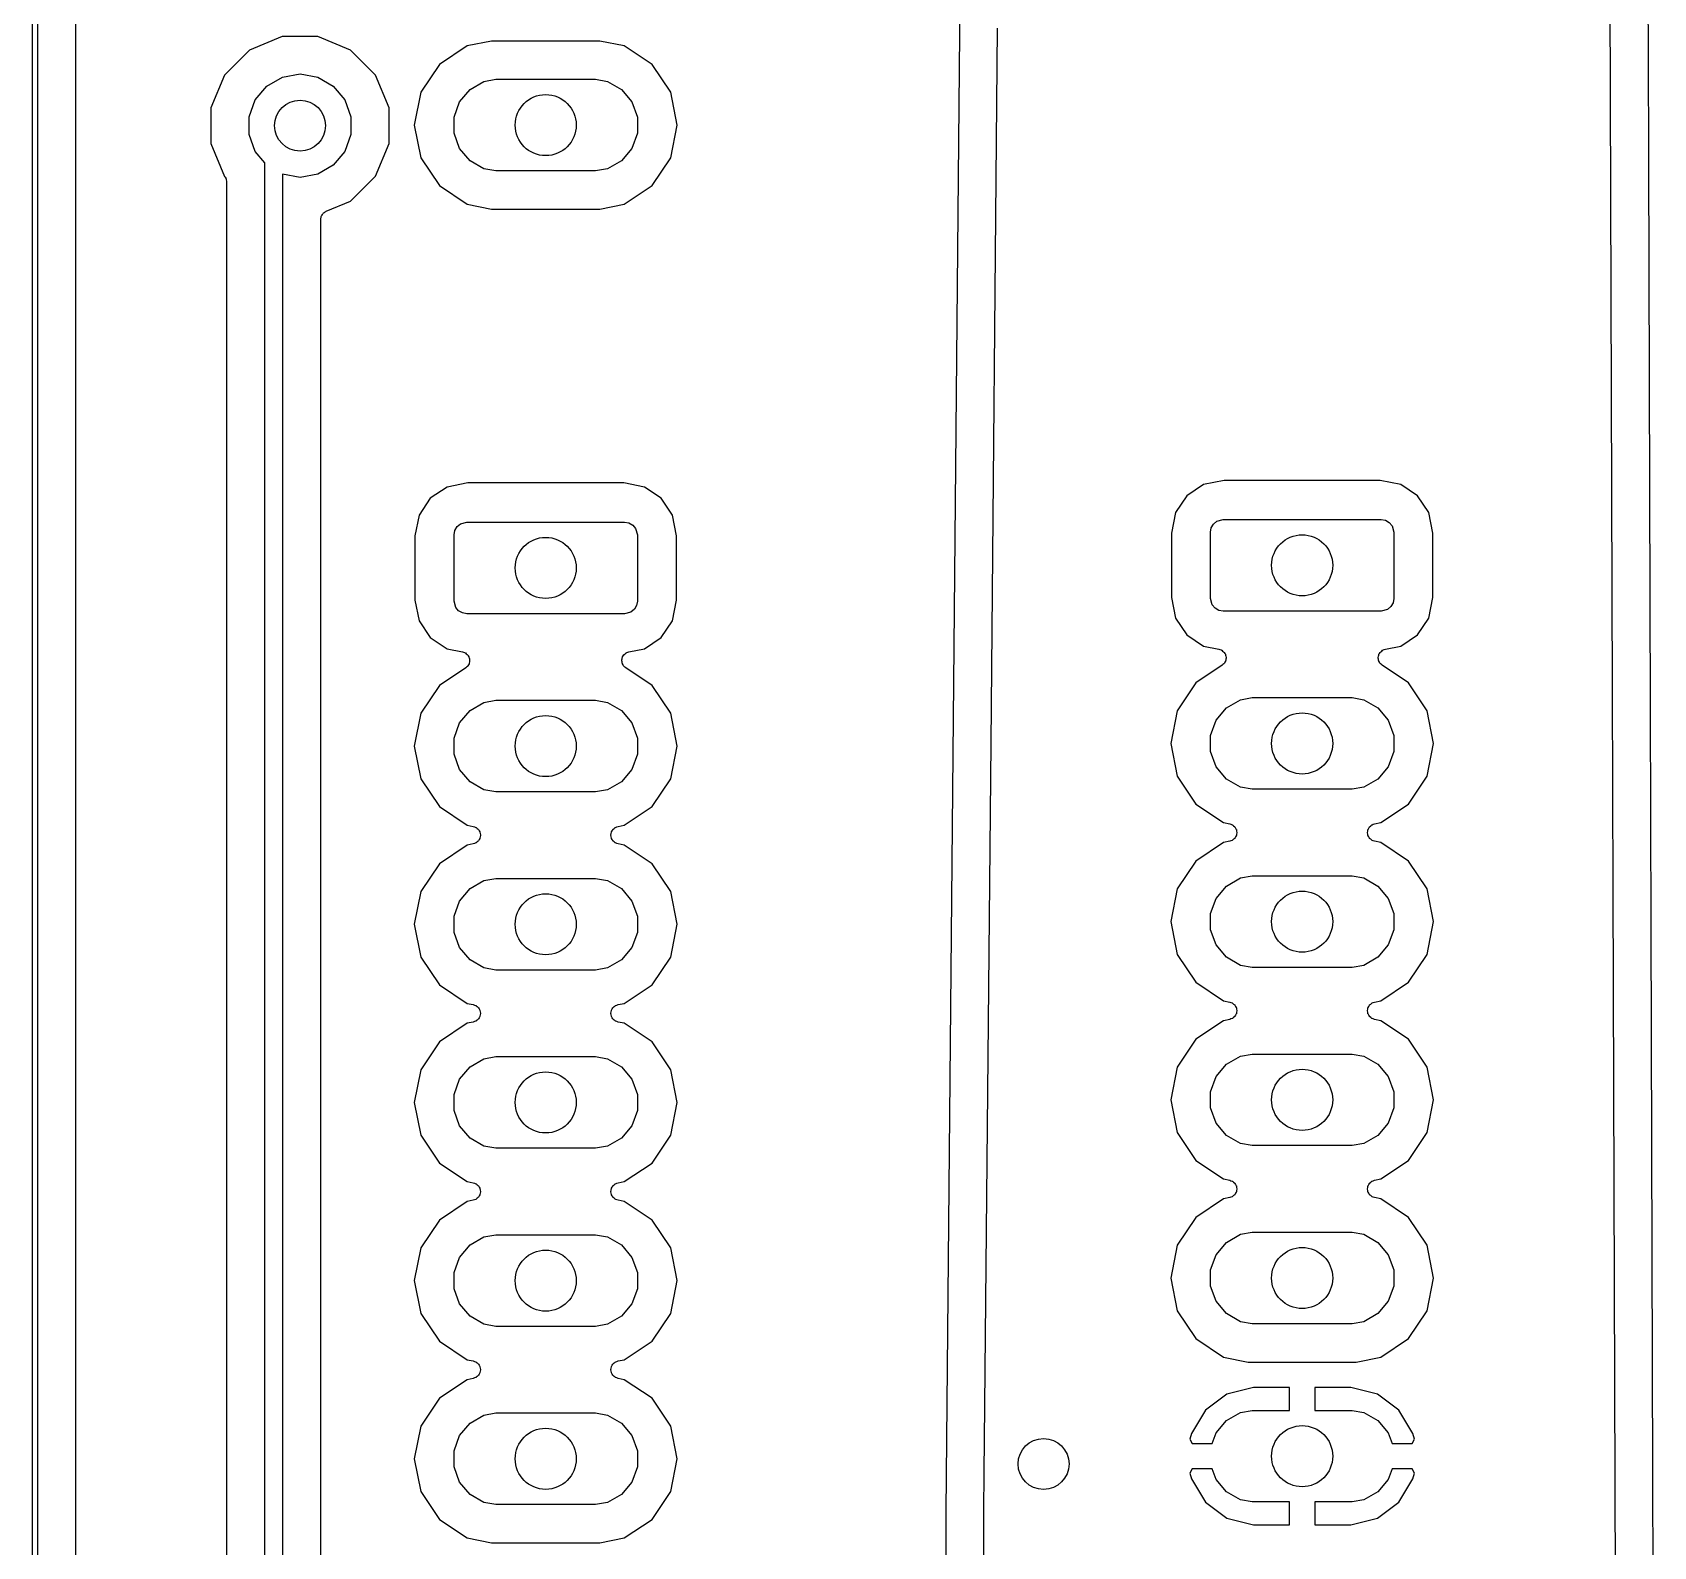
# Model space of a CAD drawing. Extents: x 81 to 178, y -172 to -32.
# Drawn here: x 81.48 to 113.33, y -97.63 to -67.89 of the extents above; entities that cross this region are included whole.
import ezdxf

# ---------------------------------------------------------------- set-up
doc = ezdxf.new("R2010")
doc.units = 0
doc.header["$MEASUREMENT"] = 0
doc.layers.add('BLACK', color=7, linetype='CONTINUOUS')

msp = doc.modelspace()

# ---------------------------------------------------------------- linework, layer by layer
at = {"layer": 'BLACK', "linetype": 'CONTINUOUS'}
for p, q in [((81.484, -172.076), (81.484, -32.0128)), ((81.584, -32.054), (81.584, -172.035)), ((82.334, -171.11), (82.334, -32.979)), ((112.397, -43.7555), (112.578, -100.055)), ((113.226, -68.2709), (113.147, -43.747)), ((99.723, -64.5132), (99.425, -96.9519)), ((100.314, -81.8574), (100.443, -67.8099)), ((86.3929, -67.973), (85.7497, -68.2394)), ((87.0891, -67.973), (86.3929, -67.973)), ((87.7323, -68.2394), (87.0891, -67.973)), ((90.5045, -68.062), (90.0232, -68.1577)), ((92.6295, -68.062), (90.5045, -68.062)), ((93.1108, -68.1577), (92.6295, -68.062)), ((85.7497, -68.2394), (85.2574, -68.7317)), ((88.2246, -68.7317), (87.7323, -68.2394)), ((90.0232, -68.1577), (89.4774, -68.5224)), ((93.6566, -68.5224), (93.1108, -68.1577)), ((113.226, -68.271), (113.226, -68.2709)), ((113.329, -100.199), (113.226, -68.271)), ((85.2574, -68.7317), (84.991, -69.3749)), ((86.0883, -68.9451), (86.3937, -68.7688)), ((86.3937, -68.7688), (86.741, -68.7076)), ((86.741, -68.7076), (87.0883, -68.7688)), ((87.0883, -68.7688), (87.3937, -68.9451)), ((88.491, -69.3749), (88.2246, -68.7317)), ((89.4774, -68.5224), (89.1127, -69.0682)), ((94.0213, -69.0682), (93.6566, -68.5224)), ((85.8616, -69.2153), (86.0883, -68.9451)), ((87.3937, -68.9451), (87.6204, -69.2153)), ((89.1127, -69.0682), (88.9847, -69.712)), ((89.8756, -69.2551), (90.0796, -69.0119)), ((90.0796, -69.0119), (90.3544, -68.8532)), ((90.3544, -68.8532), (90.5883, -68.812)), ((90.5883, -68.812), (92.5457, -68.812)), ((92.5457, -68.812), (92.7796, -68.8532)), ((92.7796, -68.8532), (93.0544, -69.0119)), ((93.0544, -69.0119), (93.2584, -69.2551)), ((94.1493, -69.712), (94.0213, -69.0682)), ((84.991, -69.3749), (84.991, -70.0711)), ((85.741, -69.5467), (85.8616, -69.2153)), ((87.6204, -69.2153), (87.741, -69.5467)), ((88.491, -70.0711), (88.491, -69.3749)), ((89.767, -69.5533), (89.8756, -69.2551)), ((93.2584, -69.2551), (93.367, -69.5533)), ((85.741, -69.8993), (85.741, -69.5467)), ((87.741, -69.5467), (87.741, -69.8993)), ((88.9847, -69.712), (89.1127, -70.3558)), ((89.767, -69.8707), (89.767, -69.5533)), ((93.367, -69.5533), (93.367, -69.8707)), ((94.0213, -70.3558), (94.1493, -69.712)), ((85.8616, -70.2307), (85.741, -69.8993)), ((87.741, -69.8993), (87.6204, -70.2307)), ((89.8756, -70.1689), (89.767, -69.8707)), ((93.367, -69.8707), (93.2584, -70.1689)), ((84.991, -70.0711), (85.2592, -70.7185)), ((86.048, -70.4529), (85.8616, -70.2307)), ((87.6204, -70.2307), (87.3937, -70.5009)), ((88.2246, -70.7143), (88.491, -70.0711)), ((89.1127, -70.3558), (89.4774, -70.9016)), ((90.0796, -70.4121), (89.8756, -70.1689)), ((93.2584, -70.1689), (93.0544, -70.4121)), ((93.6566, -70.9016), (94.0213, -70.3558)), ((86.048, -138.666), (86.048, -70.4529)), ((86.741, -70.7384), (86.398, -70.6779)), ((86.398, -70.6779), (86.398, -138.602)), ((87.0883, -70.6772), (86.741, -70.7384)), ((87.3937, -70.5009), (87.0883, -70.6772)), ((90.3544, -70.5708), (90.0796, -70.4121)), ((90.5883, -70.612), (90.3544, -70.5708)), ((92.5457, -70.612), (90.5883, -70.612)), ((92.7796, -70.5708), (92.5457, -70.612)), ((93.0544, -70.4121), (92.7796, -70.5708)), ((85.2592, -70.7185), (85.2685, -70.7347)), ((85.2685, -70.7347), (85.2816, -70.7534)), ((85.2816, -70.7534), (85.2836, -70.7609)), ((85.2836, -70.7609), (85.2875, -70.7675)), ((85.2875, -70.7675), (85.2914, -70.79)), ((85.2914, -70.79), (85.2973, -70.8121)), ((85.2973, -70.8121), (85.2967, -70.8198)), ((85.2967, -70.8198), (85.298, -70.8274)), ((85.298, -70.8274), (85.298, -138.566)), ((87.7323, -71.2066), (88.2246, -70.7143)), ((89.4774, -70.9016), (90.0232, -71.2663)), ((93.1108, -71.2663), (93.6566, -70.9016)), ((87.256, -71.4038), (87.7323, -71.2066)), ((90.0232, -71.2663), (90.5045, -71.362)), ((92.6295, -71.362), (93.1108, -71.2663)), ((87.148, -71.5655), (87.15, -71.5542)), ((87.148, -138.218), (87.148, -71.5655)), ((87.1495, -71.5427), (87.1552, -71.5245)), ((87.15, -71.5542), (87.1495, -71.5427)), ((87.1552, -71.5245), (87.1586, -71.5057)), ((87.1586, -71.5057), (87.1643, -71.4957)), ((87.1643, -71.4957), (87.1678, -71.4847)), ((87.1678, -71.4847), (87.1794, -71.4696)), ((87.1794, -71.4696), (87.189, -71.453)), ((87.189, -71.453), (87.1978, -71.4456)), ((87.1978, -71.4456), (87.2048, -71.4365)), ((87.2048, -71.4365), (87.2209, -71.4262)), ((87.2209, -71.4262), (87.2355, -71.414)), ((87.2355, -71.414), (87.2463, -71.41)), ((87.2463, -71.41), (87.256, -71.4038)), ((90.5045, -71.362), (92.6295, -71.362)), ((90.0342, -76.7422), (89.6287, -76.8228)), ((93.0998, -76.7422), (90.0342, -76.7422)), ((93.5053, -76.8228), (93.0998, -76.7422)), ((104.893, -76.6909), (104.488, -76.7715)), ((107.959, -76.6909), (104.893, -76.6909)), ((108.364, -76.7715), (107.959, -76.6909)), ((89.2995, -77.0428), (89.0795, -77.372)), ((89.6287, -76.8228), (89.2995, -77.0428)), ((93.8345, -77.0428), (93.5053, -76.8228)), ((94.0545, -77.372), (93.8345, -77.0428)), ((104.159, -76.9915), (103.939, -77.3207)), ((104.488, -76.7715), (104.159, -76.9915)), ((108.693, -76.9915), (108.364, -76.7715)), ((108.913, -77.3207), (108.693, -76.9915)), ((89.0795, -77.372), (88.9989, -77.7775)), ((94.1351, -77.7775), (94.0545, -77.372)), ((103.939, -77.3207), (103.858, -77.7262)), ((108.994, -77.7262), (108.913, -77.3207)), ((89.767, -77.7603), (89.7821, -77.6748)), ((89.7821, -77.6748), (89.8255, -77.5996)), ((89.8255, -77.5996), (89.892, -77.5438)), ((89.892, -77.5438), (90.017, -77.5103)), ((90.017, -77.5103), (93.117, -77.5103)), ((93.117, -77.5103), (93.2025, -77.5254)), ((93.2025, -77.5254), (93.2777, -77.5688)), ((93.2777, -77.5688), (93.3335, -77.6353)), ((93.3335, -77.6353), (93.367, -77.7603)), ((104.626, -77.709), (104.641, -77.6235)), ((104.641, -77.6235), (104.684, -77.5483)), ((104.684, -77.5483), (104.751, -77.4925)), ((104.751, -77.4925), (104.876, -77.459)), ((104.876, -77.459), (107.976, -77.459)), ((107.976, -77.459), (108.062, -77.4741)), ((108.062, -77.4741), (108.137, -77.5175)), ((108.137, -77.5175), (108.193, -77.584)), ((108.193, -77.584), (108.226, -77.709)), ((88.9989, -77.7775), (88.9989, -79.043)), ((89.767, -79.0603), (89.767, -77.7603)), ((93.367, -77.7603), (93.367, -79.0603)), ((94.1351, -79.043), (94.1351, -77.7775)), ((103.858, -77.7262), (103.858, -78.9918)), ((104.626, -79.009), (104.626, -77.709)), ((108.226, -77.709), (108.226, -79.009)), ((108.994, -78.9918), (108.994, -77.7262)), ((88.9989, -79.043), (89.0795, -79.4486)), ((89.8005, -79.1853), (89.767, -79.0603)), ((89.8563, -79.2518), (89.8005, -79.1853)), ((89.9315, -79.2952), (89.8563, -79.2518)), ((93.242, -79.2768), (93.117, -79.3103)), ((93.3085, -79.221), (93.242, -79.2768)), ((93.3519, -79.1458), (93.3085, -79.221)), ((93.367, -79.0603), (93.3519, -79.1458)), ((94.0545, -79.4486), (94.1351, -79.043)), ((103.858, -78.9918), (103.939, -79.3973)), ((104.659, -79.134), (104.626, -79.009)), ((104.715, -79.2005), (104.659, -79.134)), ((104.79, -79.2439), (104.715, -79.2005)), ((104.876, -79.259), (104.79, -79.2439)), ((107.976, -79.259), (104.876, -79.259)), ((108.101, -79.2255), (107.976, -79.259)), ((108.168, -79.1697), (108.101, -79.2255)), ((108.211, -79.0945), (108.168, -79.1697)), ((108.226, -79.009), (108.211, -79.0945)), ((108.913, -79.3973), (108.994, -78.9918)), ((89.0795, -79.4486), (89.2995, -79.7778)), ((90.017, -79.3103), (89.9315, -79.2952)), ((93.117, -79.3103), (90.017, -79.3103)), ((93.8345, -79.7778), (94.0545, -79.4486)), ((103.939, -79.3973), (104.159, -79.7265)), ((108.693, -79.7265), (108.913, -79.3973)), ((89.2995, -79.7778), (89.6287, -79.9977)), ((93.5053, -79.9977), (93.8345, -79.7778)), ((104.159, -79.7265), (104.488, -79.9465)), ((108.364, -79.9465), (108.693, -79.7265)), ((89.6287, -79.9977), (89.9315, -80.058)), ((89.9315, -80.058), (89.9528, -80.0663)), ((89.9528, -80.0663), (89.9748, -80.0727)), ((89.9748, -80.0727), (89.981, -80.0772)), ((89.981, -80.0772), (89.9882, -80.08)), ((89.9882, -80.08), (90.0054, -80.0951)), ((90.0054, -80.0951), (90.0238, -80.1086)), ((90.0238, -80.1086), (90.0281, -80.115)), ((90.0281, -80.115), (90.0339, -80.1201)), ((90.0339, -80.1201), (90.0449, -80.1401)), ((90.0449, -80.1401), (90.0576, -80.1591)), ((90.0576, -80.1591), (90.0594, -80.1666)), ((90.0594, -80.1666), (90.0631, -80.1734)), ((90.0631, -80.1734), (90.0666, -80.196)), ((90.0666, -80.196), (90.072, -80.2182)), ((90.0723, -80.2334), (90.0679, -80.2558)), ((90.072, -80.2182), (90.0712, -80.2258)), ((90.0712, -80.2258), (90.0723, -80.2334)), ((93.0617, -80.2334), (93.0628, -80.2258)), ((93.0661, -80.2558), (93.0617, -80.2334)), ((93.062, -80.2182), (93.0674, -80.196)), ((93.0628, -80.2258), (93.062, -80.2182)), ((93.0674, -80.196), (93.0709, -80.1734)), ((93.0709, -80.1734), (93.0746, -80.1666)), ((93.0746, -80.1666), (93.0764, -80.1591)), ((93.0764, -80.1591), (93.0891, -80.1401)), ((93.0891, -80.1401), (93.1001, -80.1201)), ((93.1001, -80.1201), (93.1059, -80.115)), ((93.1059, -80.115), (93.1102, -80.1086)), ((93.1102, -80.1086), (93.1286, -80.0951)), ((93.1286, -80.0951), (93.1458, -80.08)), ((93.1458, -80.08), (93.153, -80.0772)), ((93.153, -80.0772), (93.1592, -80.0727)), ((93.1592, -80.0727), (93.1812, -80.0663)), ((93.1812, -80.0663), (93.2025, -80.058)), ((93.2025, -80.058), (93.5053, -79.9977)), ((104.488, -79.9465), (104.791, -80.0067)), ((104.791, -80.0067), (104.812, -80.015)), ((104.812, -80.015), (104.834, -80.0214)), ((104.834, -80.0214), (104.84, -80.0259)), ((104.84, -80.0259), (104.847, -80.0287)), ((104.847, -80.0287), (104.864, -80.0438)), ((104.864, -80.0438), (104.883, -80.0573)), ((104.883, -80.0573), (104.887, -80.0637)), ((104.887, -80.0637), (104.893, -80.0688)), ((104.893, -80.0688), (104.904, -80.0888)), ((104.904, -80.0888), (104.917, -80.1078)), ((104.919, -80.2418), (104.908, -80.2613)), ((104.917, -80.1078), (104.918, -80.1153)), ((104.918, -80.1153), (104.922, -80.1221)), ((104.921, -80.2342), (104.919, -80.2418)), ((104.924, -80.2273), (104.921, -80.2342)), ((104.922, -80.1221), (104.926, -80.1447)), ((104.927, -80.2046), (104.924, -80.2273)), ((104.926, -80.1447), (104.931, -80.1669)), ((104.931, -80.1821), (104.927, -80.2046)), ((104.931, -80.1669), (104.93, -80.1745)), ((104.93, -80.1745), (104.931, -80.1821)), ((107.921, -80.1669), (107.926, -80.1447)), ((107.922, -80.1745), (107.921, -80.1669)), ((107.921, -80.1821), (107.922, -80.1745)), ((107.925, -80.2046), (107.921, -80.1821)), ((107.928, -80.2273), (107.925, -80.2046)), ((107.926, -80.1447), (107.93, -80.1221)), ((107.931, -80.2342), (107.928, -80.2273)), ((107.93, -80.1221), (107.934, -80.1153)), ((107.933, -80.2418), (107.931, -80.2342)), ((107.944, -80.2613), (107.933, -80.2418)), ((107.934, -80.1153), (107.935, -80.1078)), ((107.935, -80.1078), (107.948, -80.0888)), ((107.948, -80.0888), (107.959, -80.0688)), ((107.959, -80.0688), (107.965, -80.0637)), ((107.965, -80.0637), (107.969, -80.0573)), ((107.969, -80.0573), (107.988, -80.0438)), ((107.988, -80.0438), (108.005, -80.0287)), ((108.005, -80.0287), (108.012, -80.0259)), ((108.012, -80.0259), (108.018, -80.0214)), ((108.018, -80.0214), (108.04, -80.015)), ((108.04, -80.015), (108.061, -80.0067)), ((108.061, -80.0067), (108.364, -79.9465)), ((89.9946, -80.3751), (89.4774, -80.7207)), ((90.0111, -80.3593), (89.9946, -80.3751)), ((90.029, -80.345), (90.0111, -80.3593)), ((90.033, -80.3384), (90.029, -80.345)), ((90.0385, -80.3331), (90.033, -80.3384)), ((90.0486, -80.3126), (90.0385, -80.3331)), ((90.0605, -80.293), (90.0486, -80.3126)), ((90.062, -80.2855), (90.0605, -80.293)), ((90.0654, -80.2786), (90.062, -80.2855)), ((90.0679, -80.2558), (90.0654, -80.2786)), ((93.0686, -80.2786), (93.0661, -80.2558)), ((93.072, -80.2855), (93.0686, -80.2786)), ((93.0735, -80.293), (93.072, -80.2855)), ((93.0854, -80.3126), (93.0735, -80.293)), ((93.0955, -80.3331), (93.0854, -80.3126)), ((93.101, -80.3384), (93.0955, -80.3331)), ((93.105, -80.345), (93.101, -80.3384)), ((93.1229, -80.3593), (93.105, -80.345)), ((93.1394, -80.3751), (93.1229, -80.3593)), ((93.6566, -80.7207), (93.1394, -80.3751)), ((104.854, -80.3238), (104.336, -80.6694)), ((104.87, -80.308), (104.854, -80.3238)), ((104.888, -80.2937), (104.87, -80.308)), ((104.892, -80.2871), (104.888, -80.2937)), ((104.898, -80.2818), (104.892, -80.2871)), ((104.908, -80.2613), (104.898, -80.2818)), ((107.954, -80.2818), (107.944, -80.2613)), ((107.96, -80.2871), (107.954, -80.2818)), ((107.964, -80.2937), (107.96, -80.2871)), ((107.982, -80.308), (107.964, -80.2937)), ((107.998, -80.3238), (107.982, -80.308)), ((108.516, -80.6694), (107.998, -80.3238)), ((89.4774, -80.7207), (89.1127, -81.2665)), ((94.0213, -81.2665), (93.6566, -80.7207)), ((104.336, -80.6694), (103.972, -81.2152)), ((108.88, -81.2152), (108.516, -80.6694)), ((90.0796, -81.2102), (90.3544, -81.0515)), ((90.3544, -81.0515), (90.5883, -81.0103)), ((90.5883, -81.0103), (92.5457, -81.0103)), ((92.5457, -81.0103), (92.7796, -81.0515)), ((92.7796, -81.0515), (93.0544, -81.2102)), ((104.735, -81.4021), (104.939, -81.1589)), ((104.939, -81.1589), (105.213, -81.0002)), ((105.213, -81.0002), (105.447, -80.959)), ((105.447, -80.959), (107.405, -80.959)), ((107.405, -80.959), (107.639, -81.0002)), ((107.639, -81.0002), (107.913, -81.1589)), ((107.913, -81.1589), (108.117, -81.4021)), ((89.1127, -81.2665), (88.9847, -81.9103)), ((89.767, -81.7516), (89.8756, -81.4533)), ((89.8756, -81.4533), (90.0796, -81.2102)), ((93.0544, -81.2102), (93.2584, -81.4533)), ((93.2584, -81.4533), (93.367, -81.7516)), ((94.1493, -81.9103), (94.0213, -81.2665)), ((103.972, -81.2152), (103.844, -81.859)), ((104.626, -81.7003), (104.735, -81.4021)), ((108.117, -81.4021), (108.226, -81.7003)), ((109.008, -81.859), (108.88, -81.2152)), ((89.767, -82.069), (89.767, -81.7516)), ((93.367, -81.7516), (93.367, -82.069)), ((104.626, -82.0177), (104.626, -81.7003)), ((108.226, -81.7003), (108.226, -82.0177)), ((88.9847, -81.9103), (89.1127, -82.5541)), ((89.8756, -82.3672), (89.767, -82.069)), ((93.367, -82.069), (93.2584, -82.3672)), ((94.0213, -82.5541), (94.1493, -81.9103)), ((100.188, -95.545), (100.314, -81.8574)), ((103.844, -81.859), (103.972, -82.5028)), ((104.735, -82.3159), (104.626, -82.0177)), ((108.226, -82.0177), (108.117, -82.3159)), ((108.88, -82.5028), (109.008, -81.859)), ((90.0796, -82.6104), (89.8756, -82.3672)), ((93.2584, -82.3672), (93.0544, -82.6104)), ((104.939, -82.5591), (104.735, -82.3159)), ((108.117, -82.3159), (107.913, -82.5591)), ((89.1127, -82.5541), (89.4774, -83.0999)), ((90.3544, -82.769), (90.0796, -82.6104)), ((90.5883, -82.8103), (90.3544, -82.769)), ((92.7796, -82.769), (92.5457, -82.8103)), ((93.0544, -82.6104), (92.7796, -82.769)), ((93.6566, -83.0999), (94.0213, -82.5541)), ((103.972, -82.5028), (104.336, -83.0486)), ((105.213, -82.7178), (104.939, -82.5591)), ((105.447, -82.759), (105.213, -82.7178)), ((107.405, -82.759), (105.447, -82.759)), ((107.639, -82.7178), (107.405, -82.759)), ((107.913, -82.5591), (107.639, -82.7178)), ((108.516, -83.0486), (108.88, -82.5028)), ((89.4774, -83.0999), (90.0232, -83.4645)), ((92.5457, -82.8103), (90.5883, -82.8103)), ((93.1108, -83.4645), (93.6566, -83.0999)), ((104.336, -83.0486), (104.882, -83.4133)), ((107.97, -83.4133), (108.516, -83.0486)), ((104.882, -83.4133), (105.003, -83.4374)), ((107.849, -83.4374), (107.97, -83.4133)), ((90.0232, -83.4645), (90.1443, -83.4886)), ((90.1443, -83.4886), (90.1692, -83.4983)), ((90.1692, -83.4983), (90.1944, -83.5069)), ((90.1944, -83.5069), (90.1974, -83.5093)), ((90.1974, -83.5093), (90.201, -83.5107)), ((90.201, -83.5107), (90.221, -83.5282)), ((90.221, -83.5282), (90.2418, -83.5449)), ((90.2418, -83.5449), (90.2438, -83.5482)), ((90.2438, -83.5482), (90.2467, -83.5507)), ((90.2467, -83.5507), (90.2595, -83.5741)), ((90.2595, -83.7465), (90.2467, -83.7698)), ((90.2595, -83.5741), (90.2733, -83.5969)), ((90.2733, -83.7237), (90.2595, -83.7465)), ((90.2733, -83.5969), (90.2741, -83.6006)), ((90.2741, -83.7199), (90.2733, -83.7237)), ((90.2741, -83.6006), (90.2759, -83.604)), ((90.2759, -83.7165), (90.2741, -83.7199)), ((90.2759, -83.604), (90.28, -83.6303)), ((90.28, -83.6902), (90.2759, -83.7165)), ((90.28, -83.6303), (90.2852, -83.6565)), ((90.2852, -83.6641), (90.28, -83.6902)), ((90.2852, -83.6565), (90.2846, -83.6603)), ((90.2846, -83.6603), (90.2852, -83.6641)), ((92.8488, -83.6565), (92.854, -83.6303)), ((92.8494, -83.6603), (92.8488, -83.6565)), ((92.8488, -83.6641), (92.8494, -83.6603)), ((92.854, -83.6902), (92.8488, -83.6641)), ((92.854, -83.6303), (92.8581, -83.604)), ((92.8581, -83.7165), (92.854, -83.6902)), ((92.8581, -83.604), (92.8599, -83.6006)), ((92.8599, -83.7199), (92.8581, -83.7165)), ((92.8599, -83.6006), (92.8607, -83.5969)), ((92.8607, -83.7237), (92.8599, -83.7199)), ((92.8607, -83.5969), (92.8745, -83.5741)), ((92.8745, -83.7465), (92.8607, -83.7237)), ((92.8745, -83.5741), (92.8873, -83.5507)), ((92.8873, -83.7698), (92.8745, -83.7465)), ((92.8873, -83.5507), (92.8902, -83.5482)), ((92.8902, -83.5482), (92.8922, -83.5449)), ((92.8922, -83.5449), (92.913, -83.5282)), ((92.913, -83.5282), (92.933, -83.5107)), ((92.933, -83.5107), (92.9366, -83.5093)), ((92.9366, -83.5093), (92.9396, -83.5069)), ((92.9396, -83.5069), (92.9648, -83.4983)), ((92.9648, -83.4983), (92.9897, -83.4886)), ((92.9897, -83.4886), (93.1108, -83.4645)), ((105.003, -83.4374), (105.028, -83.447)), ((105.028, -83.447), (105.053, -83.4556)), ((105.053, -83.4556), (105.056, -83.458)), ((105.056, -83.458), (105.06, -83.4594)), ((105.06, -83.4594), (105.08, -83.477)), ((105.08, -83.741), (105.06, -83.7586)), ((105.08, -83.477), (105.101, -83.4936)), ((105.101, -83.7244), (105.08, -83.741)), ((105.101, -83.4936), (105.103, -83.4969)), ((105.103, -83.7211), (105.101, -83.7244)), ((105.103, -83.4969), (105.106, -83.4995)), ((105.106, -83.7185), (105.103, -83.7211)), ((105.106, -83.4995), (105.119, -83.5228)), ((105.119, -83.6952), (105.106, -83.7185)), ((105.119, -83.5228), (105.132, -83.5456)), ((105.132, -83.6724), (105.119, -83.6952)), ((105.132, -83.5456), (105.133, -83.5494)), ((105.133, -83.6686), (105.132, -83.6724)), ((105.133, -83.5494), (105.135, -83.5527)), ((105.135, -83.6653), (105.133, -83.6686)), ((105.135, -83.5527), (105.139, -83.5791)), ((105.139, -83.6389), (105.135, -83.6653)), ((105.139, -83.5791), (105.144, -83.6052)), ((105.144, -83.6128), (105.139, -83.6389)), ((105.144, -83.6052), (105.144, -83.609)), ((105.144, -83.609), (105.144, -83.6128)), ((107.708, -83.6052), (107.713, -83.5791)), ((107.708, -83.609), (107.708, -83.6052)), ((107.708, -83.6128), (107.708, -83.609)), ((107.713, -83.6389), (107.708, -83.6128)), ((107.713, -83.5791), (107.717, -83.5527)), ((107.717, -83.6653), (107.713, -83.6389)), ((107.717, -83.5527), (107.719, -83.5494)), ((107.719, -83.6686), (107.717, -83.6653)), ((107.719, -83.5494), (107.72, -83.5456)), ((107.72, -83.6724), (107.719, -83.6686)), ((107.72, -83.5456), (107.734, -83.5228)), ((107.734, -83.6952), (107.72, -83.6724)), ((107.734, -83.5228), (107.746, -83.4995)), ((107.746, -83.7185), (107.734, -83.6952)), ((107.746, -83.4995), (107.749, -83.4969)), ((107.749, -83.7211), (107.746, -83.7185)), ((107.749, -83.4969), (107.751, -83.4936)), ((107.751, -83.7244), (107.749, -83.7211)), ((107.751, -83.4936), (107.772, -83.477)), ((107.772, -83.741), (107.751, -83.7244)), ((107.772, -83.477), (107.792, -83.4594)), ((107.792, -83.7586), (107.772, -83.741)), ((107.792, -83.4594), (107.796, -83.458)), ((107.796, -83.458), (107.799, -83.4556)), ((107.799, -83.4556), (107.824, -83.447)), ((107.824, -83.447), (107.849, -83.4374)), ((90.0232, -83.856), (89.4774, -84.2207)), ((90.1443, -83.8319), (90.0232, -83.856)), ((90.1692, -83.8223), (90.1443, -83.8319)), ((90.1944, -83.8137), (90.1692, -83.8223)), ((90.1974, -83.8113), (90.1944, -83.8137)), ((90.201, -83.8099), (90.1974, -83.8113)), ((90.221, -83.7923), (90.201, -83.8099)), ((90.2418, -83.7757), (90.221, -83.7923)), ((90.2438, -83.7724), (90.2418, -83.7757)), ((90.2467, -83.7698), (90.2438, -83.7724)), ((92.8902, -83.7724), (92.8873, -83.7698)), ((92.8922, -83.7757), (92.8902, -83.7724)), ((92.913, -83.7923), (92.8922, -83.7757)), ((92.933, -83.8099), (92.913, -83.7923)), ((92.9366, -83.8113), (92.933, -83.8099)), ((92.9396, -83.8137), (92.9366, -83.8113)), ((92.9648, -83.8223), (92.9396, -83.8137)), ((92.9897, -83.8319), (92.9648, -83.8223)), ((93.1108, -83.856), (92.9897, -83.8319)), ((93.6566, -84.2207), (93.1108, -83.856)), ((104.882, -83.8047), (104.336, -84.1694)), ((105.003, -83.7806), (104.882, -83.8047)), ((105.028, -83.771), (105.003, -83.7806)), ((105.053, -83.7624), (105.028, -83.771)), ((105.056, -83.76), (105.053, -83.7624)), ((105.06, -83.7586), (105.056, -83.76)), ((107.796, -83.76), (107.792, -83.7586)), ((107.799, -83.7624), (107.796, -83.76)), ((107.824, -83.771), (107.799, -83.7624)), ((107.849, -83.7806), (107.824, -83.771)), ((107.97, -83.8047), (107.849, -83.7806)), ((108.516, -84.1694), (107.97, -83.8047)), ((89.4774, -84.2207), (89.1127, -84.7665)), ((94.0213, -84.7665), (93.6566, -84.2207)), ((104.336, -84.1694), (103.972, -84.7152)), ((108.88, -84.7152), (108.516, -84.1694)), ((90.0796, -84.7102), (90.3544, -84.5515)), ((90.3544, -84.5515), (90.5883, -84.5103)), ((90.5883, -84.5103), (92.5457, -84.5103)), ((92.5457, -84.5103), (92.7796, -84.5515)), ((92.7796, -84.5515), (93.0544, -84.7102)), ((104.735, -84.9021), (104.939, -84.6589)), ((104.939, -84.6589), (105.213, -84.5002)), ((105.213, -84.5002), (105.447, -84.459)), ((105.447, -84.459), (107.405, -84.459)), ((107.405, -84.459), (107.639, -84.5002)), ((107.639, -84.5002), (107.913, -84.6589)), ((107.913, -84.6589), (108.117, -84.9021)), ((89.1127, -84.7665), (88.9847, -85.4103)), ((89.767, -85.2516), (89.8756, -84.9533)), ((89.8756, -84.9533), (90.0796, -84.7102)), ((93.0544, -84.7102), (93.2584, -84.9533)), ((93.2584, -84.9533), (93.367, -85.2516)), ((94.1493, -85.4103), (94.0213, -84.7665)), ((103.972, -84.7152), (103.844, -85.359)), ((104.626, -85.2003), (104.735, -84.9021)), ((108.117, -84.9021), (108.226, -85.2003)), ((109.008, -85.359), (108.88, -84.7152)), ((89.767, -85.569), (89.767, -85.2516)), ((93.367, -85.2516), (93.367, -85.569)), ((104.626, -85.5177), (104.626, -85.2003)), ((108.226, -85.2003), (108.226, -85.5177)), ((88.9847, -85.4103), (89.1127, -86.0541)), ((89.8756, -85.8672), (89.767, -85.569)), ((93.367, -85.569), (93.2584, -85.8672)), ((94.0213, -86.0541), (94.1493, -85.4103)), ((103.844, -85.359), (103.972, -86.0028)), ((104.735, -85.8159), (104.626, -85.5177)), ((108.226, -85.5177), (108.117, -85.8159)), ((108.88, -86.0028), (109.008, -85.359)), ((90.0796, -86.1104), (89.8756, -85.8672)), ((93.2584, -85.8672), (93.0544, -86.1104)), ((104.939, -86.0591), (104.735, -85.8159)), ((108.117, -85.8159), (107.913, -86.0591)), ((89.1127, -86.0541), (89.4774, -86.5999)), ((90.3544, -86.269), (90.0796, -86.1104)), ((90.5883, -86.3103), (90.3544, -86.269)), ((92.7796, -86.269), (92.5457, -86.3103)), ((93.0544, -86.1104), (92.7796, -86.269)), ((93.6566, -86.5999), (94.0213, -86.0541)), ((103.972, -86.0028), (104.336, -86.5486)), ((105.213, -86.2178), (104.939, -86.0591)), ((105.447, -86.259), (105.213, -86.2178)), ((107.405, -86.259), (105.447, -86.259)), ((107.639, -86.2178), (107.405, -86.259)), ((107.913, -86.0591), (107.639, -86.2178)), ((108.516, -86.5486), (108.88, -86.0028)), ((89.4774, -86.5999), (90.0232, -86.9645)), ((92.5457, -86.3103), (90.5883, -86.3103)), ((93.1108, -86.9645), (93.6566, -86.5999)), ((104.336, -86.5486), (104.882, -86.9133)), ((107.97, -86.9133), (108.516, -86.5486)), ((104.882, -86.9133), (105.003, -86.9374)), ((107.849, -86.9374), (107.97, -86.9133)), ((90.0232, -86.9645), (90.1443, -86.9886)), ((90.1443, -86.9886), (90.1692, -86.9983)), ((90.1692, -86.9983), (90.1944, -87.0069)), ((90.1944, -87.0069), (90.1974, -87.0093)), ((90.1974, -87.0093), (90.201, -87.0107)), ((90.201, -87.0107), (90.221, -87.0282)), ((90.221, -87.0282), (90.2418, -87.0449)), ((90.2418, -87.0449), (90.2438, -87.0482)), ((90.2438, -87.0482), (90.2467, -87.0507)), ((90.2467, -87.0507), (90.2595, -87.0741)), ((90.2595, -87.2465), (90.2467, -87.2698)), ((90.2595, -87.0741), (90.2733, -87.0969)), ((90.2733, -87.2237), (90.2595, -87.2465)), ((90.2733, -87.0969), (90.2741, -87.1006)), ((90.2741, -87.2199), (90.2733, -87.2237)), ((90.2741, -87.1006), (90.2759, -87.104)), ((90.2759, -87.2165), (90.2741, -87.2199)), ((90.2759, -87.104), (90.28, -87.1303)), ((90.28, -87.1902), (90.2759, -87.2165)), ((90.28, -87.1303), (90.2852, -87.1565)), ((90.2852, -87.1641), (90.28, -87.1902)), ((90.2852, -87.1565), (90.2846, -87.1603)), ((90.2846, -87.1603), (90.2852, -87.1641)), ((92.8488, -87.1565), (92.854, -87.1303)), ((92.8494, -87.1603), (92.8488, -87.1565)), ((92.8488, -87.1641), (92.8494, -87.1603)), ((92.854, -87.1902), (92.8488, -87.1641)), ((92.854, -87.1303), (92.8581, -87.104)), ((92.8581, -87.2165), (92.854, -87.1902)), ((92.8581, -87.104), (92.8599, -87.1006)), ((92.8599, -87.2199), (92.8581, -87.2165)), ((92.8599, -87.1006), (92.8607, -87.0969)), ((92.8607, -87.2237), (92.8599, -87.2199)), ((92.8607, -87.0969), (92.8745, -87.0741)), ((92.8745, -87.2465), (92.8607, -87.2237)), ((92.8745, -87.0741), (92.8873, -87.0507)), ((92.8873, -87.2698), (92.8745, -87.2465)), ((92.8873, -87.0507), (92.8902, -87.0482)), ((92.8902, -87.0482), (92.8922, -87.0449)), ((92.8922, -87.0449), (92.913, -87.0282)), ((92.913, -87.0282), (92.933, -87.0107)), ((92.933, -87.0107), (92.9366, -87.0093)), ((92.9366, -87.0093), (92.9396, -87.0069)), ((92.9396, -87.0069), (92.9648, -86.9983)), ((92.9648, -86.9983), (92.9897, -86.9886)), ((92.9897, -86.9886), (93.1108, -86.9645)), ((105.003, -86.9374), (105.028, -86.947)), ((105.028, -86.947), (105.053, -86.9556)), ((105.053, -86.9556), (105.056, -86.958)), ((105.056, -86.958), (105.06, -86.9594)), ((105.06, -86.9594), (105.08, -86.977)), ((105.08, -87.241), (105.06, -87.2586)), ((105.08, -86.977), (105.101, -86.9936)), ((105.101, -87.2244), (105.08, -87.241)), ((105.101, -86.9936), (105.103, -86.9969)), ((105.103, -87.2211), (105.101, -87.2244)), ((105.103, -86.9969), (105.106, -86.9995)), ((105.106, -87.2185), (105.103, -87.2211)), ((105.106, -86.9995), (105.119, -87.0228)), ((105.119, -87.1952), (105.106, -87.2185)), ((105.119, -87.0228), (105.132, -87.0456)), ((105.132, -87.1724), (105.119, -87.1952)), ((105.132, -87.0456), (105.133, -87.0494)), ((105.133, -87.1686), (105.132, -87.1724)), ((105.133, -87.0494), (105.135, -87.0527)), ((105.135, -87.1653), (105.133, -87.1686)), ((105.135, -87.0527), (105.139, -87.0791)), ((105.139, -87.1389), (105.135, -87.1653)), ((105.139, -87.0791), (105.144, -87.1052)), ((105.144, -87.1128), (105.139, -87.1389)), ((105.144, -87.1052), (105.144, -87.109)), ((105.144, -87.109), (105.144, -87.1128)), ((107.708, -87.1052), (107.713, -87.0791)), ((107.708, -87.109), (107.708, -87.1052)), ((107.708, -87.1128), (107.708, -87.109)), ((107.713, -87.1389), (107.708, -87.1128)), ((107.713, -87.0791), (107.717, -87.0527)), ((107.717, -87.1653), (107.713, -87.1389)), ((107.717, -87.0527), (107.719, -87.0494)), ((107.719, -87.1686), (107.717, -87.1653)), ((107.719, -87.0494), (107.72, -87.0456)), ((107.72, -87.1724), (107.719, -87.1686)), ((107.72, -87.0456), (107.734, -87.0228)), ((107.734, -87.1952), (107.72, -87.1724)), ((107.734, -87.0228), (107.746, -86.9995)), ((107.746, -87.2185), (107.734, -87.1952)), ((107.746, -86.9995), (107.749, -86.9969)), ((107.749, -87.2211), (107.746, -87.2185)), ((107.749, -86.9969), (107.751, -86.9936)), ((107.751, -87.2244), (107.749, -87.2211)), ((107.751, -86.9936), (107.772, -86.977)), ((107.772, -87.241), (107.751, -87.2244)), ((107.772, -86.977), (107.792, -86.9594)), ((107.792, -87.2586), (107.772, -87.241)), ((107.792, -86.9594), (107.796, -86.958)), ((107.796, -86.958), (107.799, -86.9556)), ((107.799, -86.9556), (107.824, -86.947)), ((107.824, -86.947), (107.849, -86.9374)), ((90.0232, -87.356), (89.4774, -87.7207)), ((90.1443, -87.3319), (90.0232, -87.356)), ((90.1692, -87.3223), (90.1443, -87.3319)), ((90.1944, -87.3137), (90.1692, -87.3223)), ((90.1974, -87.3113), (90.1944, -87.3137)), ((90.201, -87.3099), (90.1974, -87.3113)), ((90.221, -87.2923), (90.201, -87.3099)), ((90.2418, -87.2757), (90.221, -87.2923)), ((90.2438, -87.2724), (90.2418, -87.2757)), ((90.2467, -87.2698), (90.2438, -87.2724)), ((92.8902, -87.2724), (92.8873, -87.2698)), ((92.8922, -87.2757), (92.8902, -87.2724)), ((92.913, -87.2923), (92.8922, -87.2757)), ((92.933, -87.3099), (92.913, -87.2923)), ((92.9366, -87.3113), (92.933, -87.3099)), ((92.9396, -87.3137), (92.9366, -87.3113)), ((92.9648, -87.3223), (92.9396, -87.3137)), ((92.9897, -87.3319), (92.9648, -87.3223)), ((93.1108, -87.356), (92.9897, -87.3319)), ((93.6566, -87.7207), (93.1108, -87.356)), ((104.882, -87.3047), (104.336, -87.6694)), ((105.003, -87.2806), (104.882, -87.3047)), ((105.028, -87.271), (105.003, -87.2806)), ((105.053, -87.2624), (105.028, -87.271)), ((105.056, -87.26), (105.053, -87.2624)), ((105.06, -87.2586), (105.056, -87.26)), ((107.796, -87.26), (107.792, -87.2586)), ((107.799, -87.2624), (107.796, -87.26)), ((107.824, -87.271), (107.799, -87.2624)), ((107.849, -87.2806), (107.824, -87.271)), ((107.97, -87.3047), (107.849, -87.2806)), ((108.516, -87.6694), (107.97, -87.3047)), ((89.4774, -87.7207), (89.1127, -88.2665)), ((94.0213, -88.2665), (93.6566, -87.7207)), ((104.336, -87.6694), (103.972, -88.2152)), ((108.88, -88.2152), (108.516, -87.6694)), ((89.8756, -88.4533), (90.0796, -88.2102)), ((90.0796, -88.2102), (90.3544, -88.0515)), ((90.3544, -88.0515), (90.5883, -88.0103)), ((90.5883, -88.0103), (92.5457, -88.0103)), ((92.5457, -88.0103), (92.7796, -88.0515)), ((92.7796, -88.0515), (93.0544, -88.2102)), ((93.0544, -88.2102), (93.2584, -88.4533)), ((104.735, -88.4021), (104.939, -88.1589)), ((104.939, -88.1589), (105.213, -88.0002)), ((105.213, -88.0002), (105.447, -87.959)), ((105.447, -87.959), (107.405, -87.959)), ((107.405, -87.959), (107.639, -88.0002)), ((107.639, -88.0002), (107.913, -88.1589)), ((107.913, -88.1589), (108.117, -88.4021)), ((89.1127, -88.2665), (88.9847, -88.9103)), ((89.767, -88.7516), (89.8756, -88.4533)), ((93.2584, -88.4533), (93.367, -88.7516)), ((94.1493, -88.9103), (94.0213, -88.2665)), ((103.972, -88.2152), (103.844, -88.859)), ((104.626, -88.7003), (104.735, -88.4021)), ((108.117, -88.4021), (108.226, -88.7003)), ((109.008, -88.859), (108.88, -88.2152)), ((89.767, -89.069), (89.767, -88.7516)), ((93.367, -88.7516), (93.367, -89.069)), ((104.626, -89.0177), (104.626, -88.7003)), ((108.226, -88.7003), (108.226, -89.0177)), ((88.9847, -88.9103), (89.1127, -89.5541)), ((89.8756, -89.3672), (89.767, -89.069)), ((93.367, -89.069), (93.2584, -89.3672)), ((94.0213, -89.5541), (94.1493, -88.9103)), ((103.844, -88.859), (103.972, -89.5028)), ((104.735, -89.3159), (104.626, -89.0177)), ((108.226, -89.0177), (108.117, -89.3159)), ((108.88, -89.5028), (109.008, -88.859)), ((90.0796, -89.6104), (89.8756, -89.3672)), ((93.2584, -89.3672), (93.0544, -89.6104)), ((104.939, -89.5591), (104.735, -89.3159)), ((108.117, -89.3159), (107.913, -89.5591)), ((89.1127, -89.5541), (89.4774, -90.0999)), ((90.3544, -89.769), (90.0796, -89.6104)), ((90.5883, -89.8103), (90.3544, -89.769)), ((92.7796, -89.769), (92.5457, -89.8103)), ((93.0544, -89.6104), (92.7796, -89.769)), ((93.6566, -90.0999), (94.0213, -89.5541)), ((103.972, -89.5028), (104.336, -90.0486)), ((105.213, -89.7178), (104.939, -89.5591)), ((105.447, -89.759), (105.213, -89.7178)), ((107.405, -89.759), (105.447, -89.759)), ((107.639, -89.7178), (107.405, -89.759)), ((107.913, -89.5591), (107.639, -89.7178)), ((108.516, -90.0486), (108.88, -89.5028)), ((89.4774, -90.0999), (90.0232, -90.4645)), ((92.5457, -89.8103), (90.5883, -89.8103)), ((93.1108, -90.4645), (93.6566, -90.0999)), ((104.336, -90.0486), (104.882, -90.4133)), ((107.97, -90.4133), (108.516, -90.0486)), ((104.882, -90.4133), (105.003, -90.4374)), ((105.003, -90.4374), (105.028, -90.447)), ((107.824, -90.447), (107.849, -90.4374)), ((107.849, -90.4374), (107.97, -90.4133)), ((90.0232, -90.4645), (90.1443, -90.4886)), ((90.1443, -90.4886), (90.1692, -90.4983)), ((90.1692, -90.4983), (90.1944, -90.5069)), ((90.1944, -90.5069), (90.1974, -90.5093)), ((90.1974, -90.5093), (90.201, -90.5107)), ((90.201, -90.5107), (90.221, -90.5282)), ((90.221, -90.5282), (90.2418, -90.5449)), ((90.2418, -90.5449), (90.2438, -90.5482)), ((90.2438, -90.5482), (90.2467, -90.5507)), ((90.2467, -90.5507), (90.2595, -90.5741)), ((90.2595, -90.7465), (90.2467, -90.7698)), ((90.2595, -90.5741), (90.2733, -90.5969)), ((90.2733, -90.7237), (90.2595, -90.7465)), ((90.2733, -90.5969), (90.2741, -90.6006)), ((90.2741, -90.7199), (90.2733, -90.7237)), ((90.2741, -90.6006), (90.2759, -90.604)), ((90.2759, -90.7165), (90.2741, -90.7199)), ((90.2759, -90.604), (90.28, -90.6303)), ((90.28, -90.6902), (90.2759, -90.7165)), ((90.28, -90.6303), (90.2852, -90.6565)), ((90.2852, -90.6641), (90.28, -90.6902)), ((90.2852, -90.6565), (90.2846, -90.6603)), ((90.2846, -90.6603), (90.2852, -90.6641)), ((92.8488, -90.6565), (92.854, -90.6303)), ((92.8494, -90.6603), (92.8488, -90.6565)), ((92.8488, -90.6641), (92.8494, -90.6603)), ((92.854, -90.6902), (92.8488, -90.6641)), ((92.854, -90.6303), (92.8581, -90.604)), ((92.8581, -90.7165), (92.854, -90.6902)), ((92.8581, -90.604), (92.8599, -90.6006)), ((92.8599, -90.7199), (92.8581, -90.7165)), ((92.8599, -90.6006), (92.8607, -90.5969)), ((92.8607, -90.7237), (92.8599, -90.7199)), ((92.8607, -90.5969), (92.8745, -90.5741)), ((92.8745, -90.7465), (92.8607, -90.7237)), ((92.8745, -90.5741), (92.8873, -90.5507)), ((92.8873, -90.7698), (92.8745, -90.7465)), ((92.8873, -90.5507), (92.8902, -90.5482)), ((92.8902, -90.5482), (92.8922, -90.5449)), ((92.8922, -90.5449), (92.913, -90.5282)), ((92.913, -90.5282), (92.933, -90.5107)), ((92.933, -90.5107), (92.9366, -90.5093)), ((92.9366, -90.5093), (92.9396, -90.5069)), ((92.9396, -90.5069), (92.9648, -90.4983)), ((92.9648, -90.4983), (92.9897, -90.4886)), ((92.9897, -90.4886), (93.1108, -90.4645)), ((105.028, -90.447), (105.053, -90.4556)), ((105.053, -90.4556), (105.056, -90.458)), ((105.056, -90.458), (105.06, -90.4594)), ((105.06, -90.4594), (105.08, -90.477)), ((105.08, -90.741), (105.06, -90.7586)), ((105.08, -90.477), (105.101, -90.4936)), ((105.101, -90.7244), (105.08, -90.741)), ((105.101, -90.4936), (105.103, -90.4969)), ((105.103, -90.7211), (105.101, -90.7244)), ((105.103, -90.4969), (105.106, -90.4995)), ((105.106, -90.7185), (105.103, -90.7211)), ((105.106, -90.4995), (105.119, -90.5228)), ((105.119, -90.6952), (105.106, -90.7185)), ((105.119, -90.5228), (105.132, -90.5456)), ((105.132, -90.6724), (105.119, -90.6952)), ((105.132, -90.5456), (105.133, -90.5494)), ((105.133, -90.6686), (105.132, -90.6724)), ((105.133, -90.5494), (105.135, -90.5527)), ((105.135, -90.6653), (105.133, -90.6686)), ((105.135, -90.5527), (105.139, -90.5791)), ((105.139, -90.6389), (105.135, -90.6653)), ((105.139, -90.5791), (105.144, -90.6052)), ((105.144, -90.6128), (105.139, -90.6389)), ((105.144, -90.6052), (105.144, -90.609)), ((105.144, -90.609), (105.144, -90.6128)), ((107.708, -90.6052), (107.713, -90.5791)), ((107.708, -90.609), (107.708, -90.6052)), ((107.708, -90.6128), (107.708, -90.609)), ((107.713, -90.6389), (107.708, -90.6128)), ((107.713, -90.5791), (107.717, -90.5527)), ((107.717, -90.6653), (107.713, -90.6389)), ((107.717, -90.5527), (107.719, -90.5494)), ((107.719, -90.6686), (107.717, -90.6653)), ((107.719, -90.5494), (107.72, -90.5456)), ((107.72, -90.6724), (107.719, -90.6686)), ((107.72, -90.5456), (107.734, -90.5228)), ((107.734, -90.6952), (107.72, -90.6724)), ((107.734, -90.5228), (107.746, -90.4995)), ((107.746, -90.7185), (107.734, -90.6952)), ((107.746, -90.4995), (107.749, -90.4969)), ((107.749, -90.7211), (107.746, -90.7185)), ((107.749, -90.4969), (107.751, -90.4936)), ((107.751, -90.7244), (107.749, -90.7211)), ((107.751, -90.4936), (107.772, -90.477)), ((107.772, -90.741), (107.751, -90.7244)), ((107.772, -90.477), (107.792, -90.4594)), ((107.792, -90.7586), (107.772, -90.741)), ((107.792, -90.4594), (107.796, -90.458)), ((107.796, -90.458), (107.799, -90.4556)), ((107.799, -90.4556), (107.824, -90.447)), ((90.0232, -90.856), (89.4774, -91.2207)), ((90.1443, -90.8319), (90.0232, -90.856)), ((90.1692, -90.8223), (90.1443, -90.8319)), ((90.1944, -90.8137), (90.1692, -90.8223)), ((90.1974, -90.8113), (90.1944, -90.8137)), ((90.201, -90.8099), (90.1974, -90.8113)), ((90.221, -90.7923), (90.201, -90.8099)), ((90.2418, -90.7757), (90.221, -90.7923)), ((90.2438, -90.7724), (90.2418, -90.7757)), ((90.2467, -90.7698), (90.2438, -90.7724)), ((92.8902, -90.7724), (92.8873, -90.7698)), ((92.8922, -90.7757), (92.8902, -90.7724)), ((92.913, -90.7923), (92.8922, -90.7757)), ((92.933, -90.8099), (92.913, -90.7923)), ((92.9366, -90.8113), (92.933, -90.8099)), ((92.9396, -90.8137), (92.9366, -90.8113)), ((92.9648, -90.8223), (92.9396, -90.8137)), ((92.9897, -90.8319), (92.9648, -90.8223)), ((93.1108, -90.856), (92.9897, -90.8319)), ((93.6566, -91.2207), (93.1108, -90.856)), ((104.882, -90.8047), (104.336, -91.1694)), ((105.003, -90.7806), (104.882, -90.8047)), ((105.028, -90.771), (105.003, -90.7806)), ((105.053, -90.7624), (105.028, -90.771)), ((105.056, -90.76), (105.053, -90.7624)), ((105.06, -90.7586), (105.056, -90.76)), ((107.796, -90.76), (107.792, -90.7586)), ((107.799, -90.7624), (107.796, -90.76)), ((107.824, -90.771), (107.799, -90.7624)), ((107.849, -90.7806), (107.824, -90.771)), ((107.97, -90.8047), (107.849, -90.7806)), ((108.516, -91.1694), (107.97, -90.8047)), ((89.4774, -91.2207), (89.1127, -91.7665)), ((94.0213, -91.7665), (93.6566, -91.2207)), ((104.336, -91.1694), (103.972, -91.7152)), ((108.88, -91.7152), (108.516, -91.1694)), ((89.8756, -91.9533), (90.0796, -91.7102)), ((90.0796, -91.7102), (90.3544, -91.5515)), ((90.3544, -91.5515), (90.5883, -91.5103)), ((90.5883, -91.5103), (92.5457, -91.5103)), ((92.5457, -91.5103), (92.7796, -91.5515)), ((92.7796, -91.5515), (93.0544, -91.7102)), ((93.0544, -91.7102), (93.2584, -91.9533)), ((104.735, -91.9021), (104.939, -91.6589)), ((104.939, -91.6589), (105.213, -91.5002)), ((105.213, -91.5002), (105.447, -91.459)), ((105.447, -91.459), (107.405, -91.459)), ((107.405, -91.459), (107.639, -91.5002)), ((107.639, -91.5002), (107.913, -91.6589)), ((107.913, -91.6589), (108.117, -91.9021)), ((89.1127, -91.7665), (88.9847, -92.4103)), ((89.767, -92.2516), (89.8756, -91.9533)), ((93.2584, -91.9533), (93.367, -92.2516)), ((94.1493, -92.4103), (94.0213, -91.7665)), ((103.972, -91.7152), (103.844, -92.359)), ((104.626, -92.2003), (104.735, -91.9021)), ((108.117, -91.9021), (108.226, -92.2003)), ((109.008, -92.359), (108.88, -91.7152)), ((89.767, -92.569), (89.767, -92.2516)), ((93.367, -92.2516), (93.367, -92.569)), ((104.626, -92.5177), (104.626, -92.2003)), ((108.226, -92.2003), (108.226, -92.5177)), ((88.9847, -92.4103), (89.1127, -93.0541)), ((89.8756, -92.8672), (89.767, -92.569)), ((93.367, -92.569), (93.2584, -92.8672)), ((94.0213, -93.0541), (94.1493, -92.4103)), ((103.844, -92.359), (103.972, -93.0028)), ((104.735, -92.8159), (104.626, -92.5177)), ((108.226, -92.5177), (108.117, -92.8159)), ((108.88, -93.0028), (109.008, -92.359)), ((90.0796, -93.1104), (89.8756, -92.8672)), ((93.2584, -92.8672), (93.0544, -93.1104)), ((104.939, -93.0591), (104.735, -92.8159)), ((108.117, -92.8159), (107.913, -93.0591)), ((89.1127, -93.0541), (89.4774, -93.5999)), ((90.3544, -93.269), (90.0796, -93.1104)), ((90.5883, -93.3103), (90.3544, -93.269)), ((92.7796, -93.269), (92.5457, -93.3103)), ((93.0544, -93.1104), (92.7796, -93.269)), ((93.6566, -93.5999), (94.0213, -93.0541)), ((103.972, -93.0028), (104.336, -93.5486)), ((105.213, -93.2178), (104.939, -93.0591)), ((105.447, -93.259), (105.213, -93.2178)), ((107.405, -93.259), (105.447, -93.259)), ((107.639, -93.2178), (107.405, -93.259)), ((107.913, -93.0591), (107.639, -93.2178)), ((108.516, -93.5486), (108.88, -93.0028)), ((89.4774, -93.5999), (90.0232, -93.9645)), ((92.5457, -93.3103), (90.5883, -93.3103)), ((93.1108, -93.9645), (93.6566, -93.5999)), ((104.336, -93.5486), (104.882, -93.9133)), ((107.97, -93.9133), (108.516, -93.5486)), ((104.882, -93.9133), (105.363, -94.009)), ((107.489, -94.009), (107.97, -93.9133)), ((90.0232, -93.9645), (90.1443, -93.9886)), ((90.1443, -93.9886), (90.1692, -93.9983)), ((90.1692, -93.9983), (90.1944, -94.0069)), ((90.1944, -94.0069), (90.1974, -94.0093)), ((90.1974, -94.0093), (90.201, -94.0107)), ((90.201, -94.0107), (90.221, -94.0282)), ((90.221, -94.0282), (90.2418, -94.0449)), ((90.2418, -94.0449), (90.2438, -94.0482)), ((90.2438, -94.0482), (90.2467, -94.0507)), ((90.2467, -94.0507), (90.2595, -94.0741)), ((90.2595, -94.2465), (90.2467, -94.2698)), ((90.2595, -94.0741), (90.2733, -94.0969)), ((90.2733, -94.2237), (90.2595, -94.2465)), ((90.2733, -94.0969), (90.2741, -94.1006)), ((90.2741, -94.2199), (90.2733, -94.2237)), ((90.2741, -94.1006), (90.2759, -94.104)), ((90.2759, -94.2165), (90.2741, -94.2199)), ((90.2759, -94.104), (90.28, -94.1303)), ((90.28, -94.1902), (90.2759, -94.2165)), ((90.28, -94.1303), (90.2852, -94.1565)), ((90.2852, -94.1641), (90.28, -94.1902)), ((90.2852, -94.1565), (90.2846, -94.1603)), ((90.2846, -94.1603), (90.2852, -94.1641)), ((92.8488, -94.1565), (92.854, -94.1303)), ((92.8494, -94.1603), (92.8488, -94.1565)), ((92.8488, -94.1641), (92.8494, -94.1603)), ((92.854, -94.1902), (92.8488, -94.1641)), ((92.854, -94.1303), (92.8581, -94.104)), ((92.8581, -94.2165), (92.854, -94.1902)), ((92.8581, -94.104), (92.8599, -94.1006)), ((92.8599, -94.2199), (92.8581, -94.2165)), ((92.8599, -94.1006), (92.8607, -94.0969)), ((92.8607, -94.2237), (92.8599, -94.2199)), ((92.8607, -94.0969), (92.8745, -94.0741)), ((92.8745, -94.2465), (92.8607, -94.2237)), ((92.8745, -94.0741), (92.8873, -94.0507)), ((92.8873, -94.2698), (92.8745, -94.2465)), ((92.8873, -94.0507), (92.8902, -94.0482)), ((92.8902, -94.0482), (92.8922, -94.0449)), ((92.8922, -94.0449), (92.913, -94.0282)), ((92.913, -94.0282), (92.933, -94.0107)), ((92.933, -94.0107), (92.9366, -94.0093)), ((92.9366, -94.0093), (92.9396, -94.0069)), ((92.9396, -94.0069), (92.9648, -93.9983)), ((92.9648, -93.9983), (92.9897, -93.9886)), ((92.9897, -93.9886), (93.1108, -93.9645)), ((105.363, -94.009), (107.489, -94.009)), ((90.0232, -94.356), (89.4774, -94.7207)), ((90.1443, -94.3319), (90.0232, -94.356)), ((90.1692, -94.3223), (90.1443, -94.3319)), ((90.1944, -94.3137), (90.1692, -94.3223)), ((90.1974, -94.3113), (90.1944, -94.3137)), ((90.201, -94.3099), (90.1974, -94.3113)), ((90.221, -94.2923), (90.201, -94.3099)), ((90.2418, -94.2757), (90.221, -94.2923)), ((90.2438, -94.2724), (90.2418, -94.2757)), ((90.2467, -94.2698), (90.2438, -94.2724)), ((92.8902, -94.2724), (92.8873, -94.2698)), ((92.8922, -94.2757), (92.8902, -94.2724)), ((92.913, -94.2923), (92.8922, -94.2757)), ((92.933, -94.3099), (92.913, -94.2923)), ((92.9366, -94.3113), (92.933, -94.3099)), ((92.9396, -94.3137), (92.9366, -94.3113)), ((92.9648, -94.3223), (92.9396, -94.3137)), ((92.9897, -94.3319), (92.9648, -94.3223)), ((93.1108, -94.356), (92.9897, -94.3319)), ((93.6566, -94.7207), (93.1108, -94.356)), ((105.473, -94.509), (104.949, -94.6401)), ((106.176, -94.509), (105.473, -94.509)), ((106.176, -94.959), (106.176, -94.509)), ((106.676, -94.509), (106.676, -94.959)), ((107.379, -94.509), (106.676, -94.509)), ((107.903, -94.6401), (107.379, -94.509)), ((89.4774, -94.7207), (89.1127, -95.2665)), ((94.0213, -95.2665), (93.6566, -94.7207)), ((104.949, -94.6401), (104.527, -94.9535)), ((108.325, -94.9535), (107.903, -94.6401)), ((89.8756, -95.4533), (90.0796, -95.2102)), ((90.0796, -95.2102), (90.3544, -95.0515)), ((90.3544, -95.0515), (90.5883, -95.0103)), ((90.5883, -95.0103), (92.5457, -95.0103)), ((92.5457, -95.0103), (92.7796, -95.0515)), ((92.7796, -95.0515), (93.0544, -95.2102)), ((93.0544, -95.2102), (93.2584, -95.4533)), ((104.527, -94.9535), (104.251, -95.414)), ((104.735, -95.4021), (104.939, -95.1589)), ((104.939, -95.1589), (105.213, -95.0002)), ((105.213, -95.0002), (105.447, -94.959)), ((105.447, -94.959), (106.176, -94.959)), ((106.676, -94.959), (107.405, -94.959)), ((107.405, -94.959), (107.639, -95.0002)), ((107.639, -95.0002), (107.913, -95.1589)), ((107.913, -95.1589), (108.117, -95.4021)), ((108.601, -95.414), (108.325, -94.9535)), ((89.1127, -95.2665), (88.9847, -95.9103)), ((89.767, -95.7516), (89.8756, -95.4533)), ((93.2584, -95.4533), (93.367, -95.7516)), ((94.1493, -95.9103), (94.0213, -95.2665)), ((104.251, -95.414), (104.22, -95.5258)), ((104.22, -95.5258), (104.265, -95.609)), ((104.659, -95.609), (104.735, -95.4021)), ((108.117, -95.4021), (108.193, -95.609)), ((108.587, -95.609), (108.632, -95.5258)), ((108.632, -95.5258), (108.601, -95.414)), ((89.767, -96.069), (89.767, -95.7516)), ((93.367, -95.7516), (93.367, -96.069)), ((100.182, -96.1697), (100.188, -95.545)), ((100.188, -95.545), (100.188, -95.545)), ((104.265, -95.609), (104.659, -95.609)), ((108.193, -95.609), (108.587, -95.609)), ((88.9847, -95.9103), (89.1127, -96.5541)), ((89.8756, -96.3672), (89.767, -96.069)), ((93.367, -96.069), (93.2584, -96.3672)), ((94.0213, -96.5541), (94.1493, -95.9103)), ((100.175, -96.9545), (100.182, -96.1697)), ((104.265, -96.109), (104.22, -96.1922)), ((104.659, -96.109), (104.265, -96.109)), ((104.735, -96.3159), (104.659, -96.109)), ((108.193, -96.109), (108.117, -96.3159)), ((108.587, -96.109), (108.193, -96.109)), ((108.632, -96.1922), (108.587, -96.109)), ((90.0796, -96.6104), (89.8756, -96.3672)), ((93.2584, -96.3672), (93.0544, -96.6104)), ((104.22, -96.1922), (104.251, -96.304)), ((104.251, -96.304), (104.527, -96.7645)), ((104.939, -96.5591), (104.735, -96.3159)), ((108.117, -96.3159), (107.913, -96.5591)), ((108.325, -96.7645), (108.601, -96.304)), ((108.601, -96.304), (108.632, -96.1922)), ((89.1127, -96.5541), (89.4774, -97.0999)), ((90.3544, -96.769), (90.0796, -96.6104)), ((90.5883, -96.8103), (90.3544, -96.769)), ((92.7796, -96.769), (92.5457, -96.8103)), ((93.0544, -96.6104), (92.7796, -96.769)), ((93.6566, -97.0999), (94.0213, -96.5541)), ((104.527, -96.7645), (104.949, -97.0779)), ((105.213, -96.7178), (104.939, -96.5591)), ((105.447, -96.759), (105.213, -96.7178)), ((106.176, -96.759), (105.447, -96.759)), ((106.176, -97.209), (106.176, -96.759)), ((107.405, -96.759), (106.676, -96.759)), ((106.676, -96.759), (106.676, -97.209)), ((107.639, -96.7178), (107.405, -96.759)), ((107.913, -96.5591), (107.639, -96.7178)), ((107.903, -97.0779), (108.325, -96.7645)), ((89.4774, -97.0999), (90.0232, -97.4645)), ((92.5457, -96.8103), (90.5883, -96.8103)), ((93.1108, -97.4645), (93.6566, -97.0999)), ((99.425, -96.9519), (99.425, -101.175)), ((100.175, -96.9554), (100.175, -96.9545)), ((100.175, -96.9562), (100.175, -96.9554)), ((100.175, -101.029), (100.175, -96.9562)), ((104.949, -97.0779), (105.473, -97.209)), ((107.379, -97.209), (107.903, -97.0779)), ((105.473, -97.209), (106.176, -97.209)), ((106.676, -97.209), (107.379, -97.209)), ((90.0232, -97.4645), (90.5045, -97.5603)), ((90.5045, -97.5603), (92.6295, -97.5603)), ((92.6295, -97.5603), (93.1108, -97.4645))]:
    msp.add_line(p, q, dxfattribs=at)
at = {"layer": 'BLACK'}
for centre, radius in [((86.741, -69.723), 0.5), ((91.567, -69.712), 0.6), ((91.567, -69.712), 0.6), ((91.567, -78.4103), 0.6), ((91.567, -78.4103), 0.6), ((106.426, -78.359), 0.6), ((106.426, -78.359), 0.6), ((91.567, -81.9103), 0.6), ((91.567, -81.9103), 0.6), ((106.426, -81.859), 0.6), ((106.426, -81.859), 0.6), ((91.567, -85.4103), 0.6), ((91.567, -85.4103), 0.6), ((106.426, -85.359), 0.6), ((106.426, -85.359), 0.6), ((91.567, -88.9103), 0.6), ((91.567, -88.9103), 0.6), ((106.426, -88.859), 0.6), ((106.426, -88.859), 0.6), ((91.567, -92.4103), 0.6), ((91.567, -92.4103), 0.6), ((106.426, -92.359), 0.6), ((106.426, -92.359), 0.6), ((91.567, -95.9103), 0.6), ((91.567, -95.9103), 0.6), ((101.346, -96.012), 0.5), ((106.426, -95.859), 0.6), ((106.426, -95.859), 0.6)]:
    msp.add_circle(centre, radius, dxfattribs=at)

doc.saveas('drawing.dxf')
